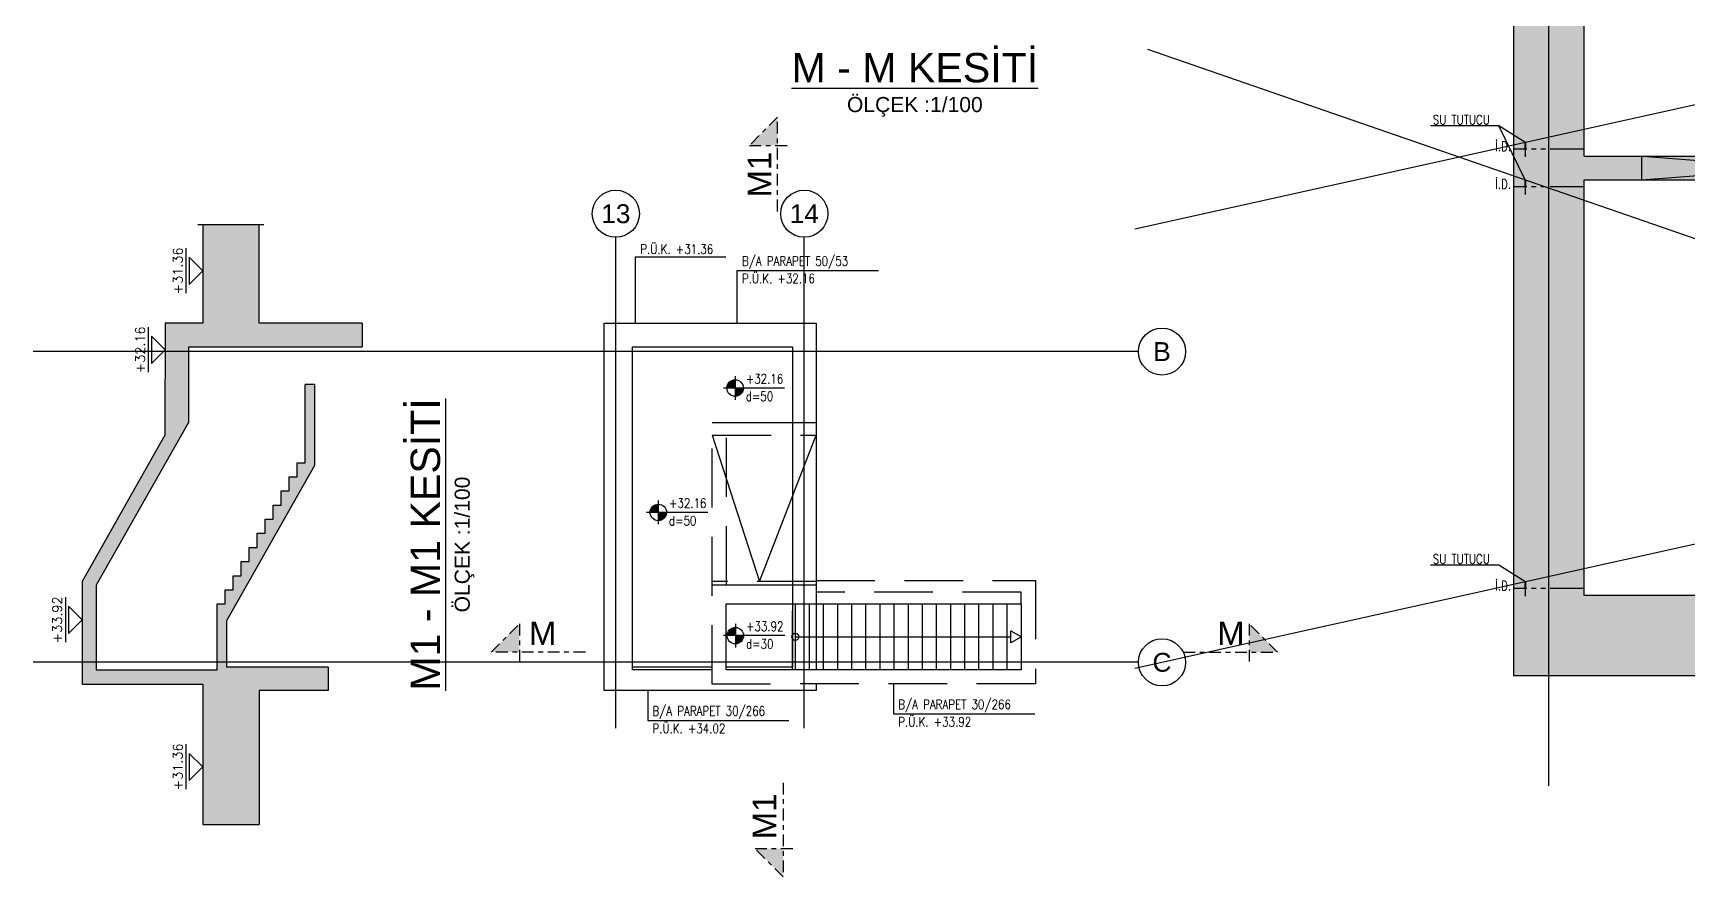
# Model space of a CAD drawing. Header units: millimetres. Extents: x 400392 to 401374, y 4543900 to 4544115.
# Drawn here: x 401303.78 to 401338.93, y 4543973.44 to 4543991.36 of the extents above; entities that cross this region are included whole.
import ezdxf
from ezdxf.enums import TextEntityAlignment as Align

# ---------------------------------------------------------------- set-up
doc = ezdxf.new("R2010")
doc.units = ezdxf.units.MM
for name, pattern in [('ACAD_ISO05W100', [33, 24, -3, 0, -3, 0, -3]), ('AKS', [3, 2.5, -0.25, 0, -0.25]), ('CENTER', [2, 1.25, -0.25, 0.25, -0.25]), ('CONTINU', [0]), ('HIDDEN', [0.375, 0.25, -0.125])]:
    doc.linetypes.add(name, pattern=pattern)
for name, color, linetype in [('aks prota', 2, 'AKS'), ('caks prota', 4, 'Continuous'), ('görünüş prota', 4, 'Continuous'), ('inşaat derzi prota', 11, 'Continuous'), ('kesit prota', 1, 'Continuous'), ('kesit tarama prota', 252, 'Continuous'), ('kiris prota', 6, 'Continuous'), ('kot prota', 4, 'Continuous'), ('merdiven prota', 2, 'Continuous'), ('metraj prota', 2, 'Continuous'), ('not prota', 2, 'Continuous'), ('not yazısı prota', 6, 'Continuous'), ('not çizgisi prota', 4, 'Continuous'), ('perde prota', 1, 'Continuous'), ('PRT-CST-rc_level', 6, 'Continuous'), ('PRT-CST-rc_levermark', 4, 'Continuous'), ('PRT-MI-ad_dim', 8, 'Continuous'), ('skesit prota', 7, 'Continuous'), ('st-s_level (kot)', 6, 'Continuous'), ('st-s_levelmark (kot işareti)', 4, 'Continuous'), ('st_s_su tutucu', 2, 'Continuous'), ('st_s_ölçü', 4, 'Continuous'), ('t35 prota', 3, 'Continuous'), ('taks prota', 7, 'Continuous'), ('tkesit prota', 7, 'Continuous'), ('tnot prota', 4, 'Continuous'), ('tplan prota', 7, 'Continuous')]:
    doc.layers.add(name, color=color, linetype=linetype)
doc.styles.add('Arial', font='Arial.ttf')
doc.styles.add('OLCU', font='romanstw.shx')
doc.styles.add('TAKS', font='Arial Unicode.ttf')
doc.styles.add('TNOT', font='romanstw.shx', dxfattribs={"width": 0.8, "height": 250})
doc.styles.add('TSIMPLEX', font='romanstw.shx')
doc.dimstyles.new('1-50', dxfattribs={"dimtxt": 10, "dimasz": 4, "dimexe": 4, "dimexo": 8, "dimgap": 4, "dimtad": 1, "dimdec": 1, "dimrnd": 0.05, "dimzin": 9, "dimdsep": 46, "dimtxsty": 'OLCU', "dimblk1": 'OBLIQUE', "dimblk2": 'OBLIQUE', "dimsah": 1, "dimcen": 2, "dimdle": 4, "dimclrd": 4, "dimclre": 4, "dimclrt": 3, "dimadec": 1, "dimazin": 0, "dimtfac": 1, "dimtdec": 1, "dimtix": 1, "dimtmove": 2, "dimatfit": 3, "dimldrblk": 'OBLIQUE', "dimfxl": 1, "dimtvp": 1, "dimtolj": 1, "dimtzin": 1, "dimarcsym": 0})

# ---------------------------------------------------------------- blocks, each defined once
blk = doc.blocks.new('_Oblique')
at = {"layer": 'st_s_ölçü', "lineweight": -2}
blk.add_line((-0.5, -0.5), (0.5, 0.5), dxfattribs=at)
blk = doc.blocks.new('D')
at = {"layer": 'st_s_su tutucu', "linetype": 'CONTINU', "ltscale": 0.2}
for p, q in [((-39987.83090962706, 52508.18991963421), (-39992.63090966878, 52508.18991966914)), ((-39992.63090966878, 52508.18991966914), (-39992.63090980848, 52507.38991968935)), ((-39992.63090980848, 52507.38991968935), (-39990.63090962501, 52506.05655179494)), ((-39990.63090962501, 52506.05655179494), (-39990.6309096902, 52498.50671976196)), ((-39989.83090974534, 52506.05655187643), (-39987.83090964103, 52507.38991968935)), ((-39989.83090955907, 52498.50671965136), (-39989.83090974534, 52506.05655187643)), ((-39987.83090964103, 52507.38991968935), (-39987.83090962706, 52508.18991963421)), ((-39992.63090980848, 52448.98991960261), (-39990.63090962501, 52450.32328749701)), ((-39992.63090966878, 52448.18991962282), (-39992.63090980848, 52448.98991960261)), ((-39987.83090962706, 52448.18991965774), (-39992.63090966878, 52448.18991962282)), ((-39990.63090992199, 52478.65671955824), (-39991.93117670823, 52478.6567195757)), ((-39991.93117670823, 52478.6567195757), (-39991.93117659182, 52477.72311959402)), ((-39991.93117659182, 52477.72311959402), (-39990.63090987367, 52477.72311951835)), ((-39990.6309096902, 52498.50671976196), (-39991.53117650332, 52498.50671977942)), ((-39991.53117650332, 52498.50671977942), (-39991.53117639622, 52497.87311976865)), ((-39991.53117639622, 52497.87311976865), (-39990.63090970417, 52497.87311978029)), ((-39990.63090980196, 52488.50671968629), (-39991.53117661508, 52488.50671963972)), ((-39991.53117661508, 52488.50671963972), (-39991.53117662905, 52487.87311965806)), ((-39991.53117662905, 52487.87311965806), (-39990.630909937, 52487.87311964059)), ((-39991.53117661508, 52467.87311965223), (-39991.53117662905, 52468.5067196339)), ((-39991.53117662905, 52468.5067196339), (-39990.630909937, 52468.50671965136)), ((-39990.63090980196, 52467.87311960567), (-39991.53117661508, 52467.87311965223)), ((-39991.53117650332, 52457.87311951254), (-39991.53117639622, 52458.50671952331)), ((-39991.53117639622, 52458.50671952331), (-39990.63090970417, 52458.50671951166)), ((-39990.6309096902, 52457.87311953), (-39991.53117650332, 52457.87311951254)), ((-39990.63090970417, 52497.87311978029), (-39990.63090980196, 52488.50671968629)), ((-39990.630909937, 52487.87311964059), (-39990.63090992199, 52478.65671955824)), ((-39990.630909937, 52468.50671965136), (-39990.63090992199, 52477.72311973372)), ((-39990.63090970417, 52458.50671951166), (-39990.63090980196, 52467.87311960567)), ((-39990.63090962501, 52450.32328749701), (-39990.6309096902, 52457.87311953)), ((-39988.9306429881, 52498.50671966883), (-39989.83090955907, 52498.50671965136)), ((-39989.83090992229, 52488.50671961062), (-39989.83090981984, 52497.87311973373)), ((-39989.83090981984, 52497.87311973373), (-39988.93064300207, 52497.87311962313)), ((-39988.93064335132, 52488.50671965136), (-39989.83090992229, 52488.50671961062)), ((-39989.83091007002, 52478.65671960481), (-39989.8309099316, 52487.87311978029)), ((-39989.8309099316, 52487.87311978029), (-39988.93064311383, 52487.87311964059)), ((-39988.53064343977, 52478.65671965137), (-39989.83091007002, 52478.65671960481)), ((-39989.83090998934, 52477.72311965805), (-39988.53064344908, 52477.72311964058)), ((-39989.83091007002, 52477.72311968715), (-39989.8309099316, 52468.50671951166)), ((-39989.8309099316, 52468.50671951166), (-39988.93064311383, 52468.50671965136)), ((-39988.93064335132, 52467.87311964059), (-39989.83090992229, 52467.87311968134)), ((-39989.83090992229, 52467.87311968134), (-39989.83090981984, 52458.50671955823)), ((-39989.83090981984, 52458.50671955823), (-39988.93064300207, 52458.50671966883)), ((-39988.9306429881, 52457.87311962313), (-39989.83090955907, 52457.87311964059)), ((-39989.83090955907, 52457.87311964059), (-39989.83090974534, 52450.32328741552)), ((-39989.83090974534, 52450.32328741552), (-39987.83090964103, 52448.98991960261)), ((-39988.93064300207, 52497.87311962313), (-39988.9306429881, 52498.50671966883)), ((-39988.93064311383, 52487.87311964059), (-39988.93064335132, 52488.50671965136)), ((-39988.93064311383, 52468.50671965136), (-39988.93064335132, 52467.87311964059)), ((-39988.93064300207, 52458.50671966883), (-39988.9306429881, 52457.87311962313)), ((-39988.53064344908, 52477.72311964058), (-39988.53064343977, 52478.65671965137)), ((-39987.83090964103, 52448.98991960261), (-39987.83090962706, 52448.18991965774))]:
    blk.add_line(p, q, dxfattribs=at)
blk = doc.blocks.new('PLAN_KOT')
at = {"layer": 'st-s_levelmark (kot işareti)'}
h = blk.add_hatch(color=256, dxfattribs=at)
h.paths.add_polyline_path([(0, 17.5, 0.4142135623730951), (-17.5, 0), (0, 0)])
h.paths.add_polyline_path([(17.5, 0), (0, 0), (0, -17.5, 0.4142135623730951)])
for p, q in [((105, 0), (-25, 0)), ((0, 25), (0, -25))]:
    blk.add_line(p, q, dxfattribs=at)
blk.add_circle((0, 0), 17.5, dxfattribs=at)
at = {"layer": 'st-s_level (kot)', "color": 6, "style": 'OLCU', "width": 0.8}
for tag, p in [('KOT', (22.6700442370493, 9.780006943954504)), ('DÖŞEME_KALINLIĞI', (22.6700442370493, -27.62999305603444))]:
    blk.add_attdef(tag, p, '', height=20, dxfattribs=at)
blk = doc.blocks.new('*U58')
at = {"layer": 'metraj prota', "color": 4}
blk.add_lwpolyline([(-479.9999999999727, 9.991544791132933e-06), (-457.4999999999727, 12.99039104831097), (-457.4999999999727, -12.9903710652223)], close=True, dxfattribs=at)
blk.add_lwpolyline([(0, 0), (-457.4999999999727, 8.208835327057154e-06)], dxfattribs=at)
blk.add_circle((0, -7.319449650822207e-07), 7.5, dxfattribs=at)
blk = doc.blocks.new('KOTK5')
at = {"layer": 'PRT-CST-rc_levermark'}
blk.add_line((216.6666666667443, 160), (-213.3333333332557, 160), dxfattribs=at)
blk.add_lwpolyline([(130, 130), (-130, 130), (0, 0)], close=True, dxfattribs=at)
at = {"layer": 'PRT-CST-rc_level', "style": 'OLCU'}
blk.add_attdef('000.00', text='', height=90, dxfattribs=at).set_placement((0, 193.1381784435362), align=Align.CENTER)
blk = doc.blocks.new('M-M Kesiti')
at = {"layer": 'kesit tarama prota'}
h = blk.add_hatch(color=256, dxfattribs=at)
h.dxf.hatch_style = 1
h.paths.add_polyline_path([(401537.1076833506, 4543985.334021687), (401537.7076833505, 4543985.934021686), (401537.7076833505, 4543985.334021687)])
h = blk.add_hatch(color=256, dxfattribs=at)
h.dxf.hatch_style = 1
h.paths.add_polyline_path([(401526.6974507761, 4543983.653877294), (401525.4974507762, 4543983.653877294), (401525.4974507762, 4543981.555981654), (401524.6979653699, 4543981.555981654), (401524.6955169926, 4543979.178264482), (401522.9374507761, 4543976.075794688), (401522.9374507761, 4543973.895462658), (401525.4974507762, 4543973.895462658), (401525.4974507762, 4543970.911990047), (401526.6974507761, 4543970.911990047), (401526.6974507761, 4543973.755981654), (401528.159356948, 4543973.755981654), (401528.159356948, 4543974.255981654), (401526.0067438796, 4543974.255981654), (401526.0067438796, 4543975.243212503), (401527.8769335347, 4543978.543212503), (401527.8769335347, 4543980.255981654), (401527.6769335348, 4543980.255981654), (401527.6769335348, 4543978.595945148), (401527.5069162934, 4543978.595945148), (401527.5069162934, 4543978.295945148), (401527.336899052, 4543978.295945148), (401527.336899052, 4543977.995945147), (401527.1668818106, 4543977.995945147), (401527.1668818106, 4543977.695945147), (401526.9968645693, 4543977.695945147), (401526.9968645693, 4543977.395945148), (401526.8268473279, 4543977.395945148), (401526.8268473279, 4543977.095945148), (401526.6568300865, 4543977.095945148), (401526.6568300865, 4543976.795945148), (401526.4868128451, 4543976.795945148), (401526.4868128451, 4543976.495945147), (401526.3167956037, 4543976.495945147), (401526.3167956037, 4543976.195945147), (401526.1467783623, 4543976.195945147), (401526.1467783623, 4543975.895945148), (401525.976761121, 4543975.895945148), (401525.976761121, 4543975.595945148), (401525.8067438796, 4543975.595945148), (401525.8067438796, 4543974.195945147), (401523.2374507762, 4543974.195945147), (401523.2374507762, 4543975.996702701), (401525.1957997588, 4543979.45261267), (401525.1974507761, 4543981.055981654), (401528.8863641394, 4543981.055981654), (401528.8863641394, 4543981.555981654), (401526.6974507761, 4543981.555981654)])
h = blk.add_hatch(color=256, dxfattribs=at)
h.dxf.hatch_style = 1
h.paths.add_polyline_path([(401532.2254310062, 4543975.172743496), (401531.6254310062, 4543974.572743495), (401532.2254310062, 4543974.572743495)])
h = blk.add_hatch(color=256, dxfattribs=at)
h.dxf.hatch_style = 1
h.paths.add_polyline_path([(401547.7223381527, 4543975.172743496), (401548.3223381527, 4543974.572743495), (401547.7223381527, 4543974.572743495)])
h = blk.add_hatch(color=256, dxfattribs=at)
h.dxf.hatch_style = 1
h.paths.add_polyline_path([(401537.227876045, 4543970.398526284), (401537.8278760451, 4543969.798526284), (401537.8278760451, 4543970.398526284)])
at = {"layer": 'aks prota', "ltscale": 10}
for p, q in [((401534.2711420023, 4543972.96012002), (401534.2711420023, 4543983.384035494)), ((401538.2738685723, 4543972.96012002), (401538.2738685723, 4543983.384035494)), ((401545.3701175018, 4543980.955981654), (401521.8956308141, 4543980.955981654)), ((401545.3701175018, 4543974.355981654), (401521.8956308141, 4543974.355981654))]:
    blk.add_line(p, q, dxfattribs=at)
at = {"layer": 'caks prota', "ltscale": 0.05}
for centre in [(401534.2711430859, 4543983.884035494), (401538.2738685723, 4543983.884035494), (401545.8701175018, 4543980.955981654), (401545.8701175018, 4543974.355981654)]:
    blk.add_circle(centre, 0.5, dxfattribs=at)
at = {"layer": 'görünüş prota', "color": 4}
blk.add_lwpolyline([(401536.3191472741, 4543979.17825987), (401537.3215058107, 4543976.075794688), (401538.5238643516, 4543979.178261704)], dxfattribs=at)
at = {"layer": 'kesit prota'}
blk.add_line((401527.8769335347, 4543980.255981654), (401527.6769335348, 4543980.255981654), dxfattribs=at)
at = {"layer": 'kesit prota', "color": 1}
for points in [[(401525.4974507762, 4543983.653877294), (401525.4974507762, 4543981.555981654), (401524.6979653699, 4543981.555981654), (401524.6955169926, 4543979.178264482), (401522.9374507761, 4543976.075794688), (401522.9374507761, 4543973.895462658), (401525.4974507762, 4543973.895462658), (401525.4974507762, 4543970.911990047)], [(401528.8863641394, 4543981.555981654), (401526.6974507761, 4543981.555981654), (401526.6974507761, 4543983.653877294)], [(401525.1974507761, 4543981.055981654), (401528.8863641394, 4543981.055981654)], [(401528.159356948, 4543974.255981654), (401526.0067438796, 4543974.255981654)], [(401528.159356948, 4543973.755981654), (401526.6974507761, 4543973.755981654), (401526.6974507761, 4543970.911990047)]]:
    blk.add_lwpolyline(points, dxfattribs=at)
at = {"layer": 'kesit prota'}
for points in [[(401525.1974507761, 4543981.055981654), (401525.1957997588, 4543979.45261267), (401523.2374507762, 4543975.996702701), (401523.2374507762, 4543974.195945147), (401525.8067438796, 4543974.195945147), (401525.8067438796, 4543975.595945148), (401525.976761121, 4543975.595945148), (401525.976761121, 4543975.895945148), (401526.1467783623, 4543975.895945148), (401526.1467783623, 4543976.195945147), (401526.3167956037, 4543976.195945147), (401526.3167956037, 4543976.495945147), (401526.4868128451, 4543976.495945147), (401526.4868128451, 4543976.795945148), (401526.6568300865, 4543976.795945148), (401526.6568300865, 4543977.095945148), (401526.8268473279, 4543977.095945148), (401526.8268473279, 4543977.395945148), (401526.9968645693, 4543977.395945148), (401526.9968645693, 4543977.695945147), (401527.1668818106, 4543977.695945147), (401527.1668818106, 4543977.995945147), (401527.336899052, 4543977.995945147), (401527.336899052, 4543978.295945148), (401527.5069162934, 4543978.295945148), (401527.5069162934, 4543978.595945148), (401527.6769335348, 4543978.595945148), (401527.6769335348, 4543980.255981654)], [(401526.0067438796, 4543974.255981654), (401526.0067438796, 4543975.243212503), (401527.8769335347, 4543978.543212503), (401527.8769335347, 4543980.255981654)]]:
    blk.add_lwpolyline(points, dxfattribs=at)
at = {"layer": 'kiris prota'}
for p, q in [((401536.319143057, 4543979.45261267), (401538.5238638805, 4543979.45261267)), ((401538.5238685723, 4543975.996702701), (401536.3191961788, 4543975.996702701))]:
    blk.add_line(p, q, dxfattribs=at)
at = {"layer": 'kiris prota', "linetype": 'HIDDEN', "ltscale": 5}
for p, q in [((401536.3192284777, 4543973.895462658), (401536.319143057, 4543979.452608665)), ((401538.5238638805, 4543979.45261267), (401538.5238729054, 4543974.195981654)), ((401536.319147274, 4543979.17826492), (401538.5238685723, 4543979.178261704)), ((401536.6192244485, 4543975.996702701), (401536.6191467196, 4543979.178264482)), ((401538.0238643019, 4543979.178262433), (401538.0238728429, 4543975.996702701)), ((401538.5238685723, 4543976.075794688), (401536.3191949631, 4543976.075794688)), ((401538.0238685723, 4543974.195981654), (401538.0238685723, 4543976.095981654)), ((401538.5238685723, 4543976.095981654), (401543.1838553231, 4543976.095981654)), ((401543.1838553231, 4543976.095981654), (401543.1838685723, 4543973.896235679)), ((401543.1838685723, 4543973.896235679), (401536.3192284777, 4543973.895462658))]:
    blk.add_line(p, q, dxfattribs=at)
for points in [[(401538.5238685723, 4543973.895710921), (401538.5238685723, 4543973.755998109), (401534.0238685723, 4543973.755965199), (401534.0238685723, 4543981.555981654), (401538.5238685723, 4543981.555981654), (401538.5238685723, 4543974.195981654)], [(401542.8818685036, 4543975.595981654), (401542.8818685036, 4543975.845981654), (401538.5238700726, 4543975.845974172), (401538.5238705018, 4543975.595981654)]]:
    blk.add_lwpolyline(points, dxfattribs=at)
at = {"layer": 'kiris prota'}
for points in [[(401534.6238686526, 4543974.196181902), (401534.6238685724, 4543981.055981654), (401538.0238685723, 4543981.055981654), (401538.0238685723, 4543979.45261267)], [(401536.3192234002, 4543974.195781405), (401534.6238681081, 4543974.196181903)]]:
    blk.add_lwpolyline(points, dxfattribs=at)
blk.add_lwpolyline([(401536.6174800004, 4543975.595981654), (401542.8818685036, 4543975.595981654), (401542.8817303807, 4543974.195981654), (401536.617477439, 4543974.195981654)], close=True, dxfattribs=at)
at = {"layer": 'merdiven prota', "linetype": 'HIDDEN', "ltscale": 10}
for p, q in [((401538.0838685731, 4543974.194232672), (401538.0838685731, 4543975.598821561)), ((401538.383868573, 4543974.194566005), (401538.383868573, 4543975.598821561)), ((401538.683868573, 4543974.194899338), (401538.683868573, 4543975.598821561)), ((401538.983868573, 4543974.195232672), (401538.983868573, 4543975.598821561)), ((401539.283868573, 4543974.195566005), (401539.283868573, 4543975.598821561)), ((401539.5838685731, 4543974.193821561), (401539.5838685731, 4543975.598821561)), ((401539.883868573, 4543974.193821561), (401539.883868573, 4543975.598821561)), ((401540.183868573, 4543974.196566005), (401540.183868573, 4543975.598821561)), ((401540.483868573, 4543974.193821561), (401540.483868573, 4543975.598821561)), ((401540.783868573, 4543974.193821561), (401540.783868573, 4543975.598821561)), ((401541.0838685731, 4543974.197566005), (401541.0838685731, 4543975.598821561)), ((401541.383868573, 4543974.197899339), (401541.383868573, 4543975.598821561)), ((401541.683868573, 4543974.193821561), (401541.683868573, 4543975.598821561)), ((401541.983868573, 4543974.198566005), (401541.983868573, 4543975.598821561)), ((401542.283868573, 4543974.19927611), (401542.283868573, 4543975.599531665)), ((401542.5838685731, 4543974.198497931), (401542.5838685731, 4543975.598753487)), ((401542.883868573, 4543974.199471812), (401542.883868573, 4543975.599727368))]:
    blk.add_line(p, q, dxfattribs=at)
for points in [[(401525.3974507762, 4543983.653877294), (401526.7974507762, 4543983.653877294)], [(401528.8863641394, 4543981.555981654), (401528.8863641394, 4543981.055981654)], [(401528.159356948, 4543974.255981654), (401528.159356948, 4543973.755981654)], [(401525.4974507762, 4543970.911990047), (401526.6974507761, 4543970.911990047)]]:
    blk.add_lwpolyline(points, dxfattribs=at)
at = {"layer": 'not prota', "ltscale": 0.1}
for points in [[(401534.6902029758, 4543981.555981654), (401534.6902029758, 4543982.968675195), (401536.6084037769, 4543982.968675195)], [(401536.849626492, 4543981.555981654), (401536.849626492, 4543982.677868755), (401539.849626492, 4543982.677868755)], [(401534.9479011967, 4543973.755981654), (401534.9479011967, 4543973.122626267), (401537.9479011967, 4543973.122626267)], [(401540.1689874921, 4543973.895896176), (401540.1689874921, 4543973.262540789), (401543.1689874921, 4543973.262540789)]]:
    blk.add_lwpolyline(points, dxfattribs=at)
at = {"layer": 'perde prota'}
for points in [[(401538.5238685723, 4543973.895710921), (401538.5238685723, 4543973.755981654), (401534.0238685723, 4543973.755981654), (401534.0238685723, 4543981.555981654), (401538.5238685723, 4543981.555981654), (401538.5238685723, 4543974.195981654)], [(401536.3192229359, 4543974.255981654), (401534.6238685724, 4543974.255981654), (401534.6238685724, 4543981.055981654), (401538.0238685723, 4543981.055981654), (401538.0238685723, 4543974.255981654), (401536.6174775488, 4543974.255981654)]]:
    blk.add_lwpolyline(points, dxfattribs=at)
at = {"layer": 'skesit prota', "linetype": 'CENTER', "ltscale": 0.2}
for p, q in [((401537.7076833505, 4543985.934021686), (401537.1076833506, 4543985.334021687)), ((401537.1076833506, 4543985.334021687), (401538.0076833506, 4543985.334021687)), ((401531.6254310062, 4543974.572743495), (401532.2254310062, 4543975.172743496)), ((401532.2254310062, 4543975.172743496), (401532.2254310062, 4543974.272743495)), ((401547.7223381527, 4543975.172743496), (401547.7223381527, 4543974.272743495)), ((401548.3223381527, 4543974.572743495), (401547.7223381527, 4543975.172743496)), ((401537.227876045, 4543970.398526284), (401538.1278760451, 4543970.398526284)), ((401537.8278760451, 4543969.798526284), (401537.227876045, 4543970.398526284))]:
    blk.add_line(p, q, dxfattribs=at)
for points in [[(401537.7076833505, 4543983.934021686), (401537.7076833505, 4543985.934021686)], [(401533.6254310062, 4543974.572743495), (401531.6254310062, 4543974.572743495)], [(401546.3223381527, 4543974.572743495), (401548.3223381527, 4543974.572743495)], [(401537.8278760451, 4543971.798526284), (401537.8278760451, 4543969.798526284)]]:
    blk.add_lwpolyline(points, dxfattribs=at)
at = {"layer": 'kot prota', "linetype": 'CONTINU', "ltscale": 0.1, "xscale": 0.002222222222222222, "yscale": 0.002222222222222222, "zscale": 0.002222222222222222, "rotation": 90}
for p, values in [((401525.4974507762, 4543982.669065646), {'000.00': '+31.36'}), ((401524.6973187642, 4543980.992173119), {'000.00': '+32.16'}), ((401522.9374507761, 4543975.257340082), {'000.00': '+33.92'}), ((401525.4974507762, 4543972.13398585), {'000.00': '+31.36'})]:
    blk.add_blockref('KOTK5', p, dxfattribs=at).add_auto_attribs(values)
at = {"layer": 'PRT-MI-ad_dim', "xscale": 0.01, "yscale": 0.01, "zscale": 0.01, "rotation": 180.0000008332728}
blk.add_blockref('*U58', (401538.0838685731, 4543974.896527116), dxfattribs=at)
at = {"layer": 'st-s_level (kot)', "linetype": 'CONTINU', "ltscale": 0.1, "xscale": 0.01, "yscale": 0.01, "zscale": 0.01}
for p, values in [((401536.8051262111, 4543980.180882739), {'KOT': '+32.16', 'DÖŞEME_KALINLIĞI': 'd=50'}), ((401535.1736016027, 4543977.53957107), {'KOT': '+32.16', 'DÖŞEME_KALINLIĞI': 'd=50'}), ((401536.8101482068, 4543974.922810453), {'KOT': '+33.92', 'DÖŞEME_KALINLIĞI': 'd=30'})]:
    blk.add_blockref('PLAN_KOT', p, dxfattribs=at).add_auto_attribs(values)
at = {"layer": 't35 prota', "style": 'Arial'}
blk.add_text('ÖLÇEK :1/100', height=0.32, dxfattribs=at).set_placement((401540.621317403, 4543986.188129904), align=Align.MIDDLE)
blk.add_text('ÖLÇEK :1/100', height=0.32, rotation=90, dxfattribs=at).set_placement((401531.0234574232, 4543976.858144383), align=Align.MIDDLE)
at = {"layer": 'taks prota', "style": 'TAKS'}
for s, p in [('13', (401534.2711430859, 4543983.884035494)), ('14', (401538.2738685723, 4543983.884035494)), ('B', (401545.8701175018, 4543980.955981654)), ('C', (401545.8701175018, 4543974.355981654))]:
    blk.add_text(s, height=0.4, dxfattribs=at).set_placement(p, align=Align.MIDDLE_CENTER)
at = {"layer": 'tkesit prota', "style": 'Arial'}
for p in [(401537.5734514087, 4543984.228674266), (401537.6778760451, 4543970.598526284)]:
    blk.add_text('M1', height=0.5, rotation=90, dxfattribs=at).set_placement(p)
for p in [(401532.4254310062, 4543974.722743495), (401547.0424609358, 4543974.722743495)]:
    blk.add_text('M', height=0.5, dxfattribs=at).set_placement(p)
at = {"layer": 'tnot prota', "style": 'TNOT', "width": 0.8}
for s, p in [('P.Ü.K. +31.36', (401534.7902029757, 4543983.132718098)), ('B/A PARAPET 50/53', (401536.949626492, 4543982.877868755)), ('P.Ü.K. +32.16', (401536.949626492, 4543982.506440183)), ('B/A PARAPET 30/266', (401535.0479011966, 4543973.322626267)), ('B/A PARAPET 30/266', (401540.2689874921, 4543973.46254079)), ('P.Ü.K. +34.02', (401535.0479011966, 4543972.951197696)), ('P.Ü.K. +33.92', (401540.2689874921, 4543973.091112218))]:
    blk.add_text(s, height=0.2, dxfattribs=at).set_placement(p, align=Align.MIDDLE_LEFT)
at = {"layer": 'tplan prota', "style": 'Arial'}
blk.add_text('%%UM - M KESİTİ', height=0.625, dxfattribs=at).set_placement((401540.621317403, 4543987.063129904), align=Align.MIDDLE)
blk.add_text('%%UM1 - M1 KESİTİ', height=0.625, rotation=90, dxfattribs=at).set_placement((401530.1484574232, 4543976.858144383), align=Align.MIDDLE)
blk = doc.blocks.new('O-O Kesiti')
at = {"layer": 'kesit tarama prota'}
h = blk.add_hatch(color=256, dxfattribs=at)
h.dxf.hatch_style = 1
h.paths.add_polyline_path([(401374.6828600634, 4543972.225856771), (401374.6828600634, 4543997.015856771), (401373.4828600634, 4543997.015856771), (401373.4828600634, 4543998.925856771), (401373.1828600634, 4543998.925856771), (401373.1828600634, 4543983.25585677), (401364.6328600635, 4543983.25585677), (401364.6328600635, 4543989.21585677), (401369.1328593427, 4543989.21585677), (401369.1328593427, 4543989.71585677), (401364.6328600635, 4543989.71585677), (401364.6328600635, 4543995.815856771), (401369.1328600635, 4543995.815856771), (401369.1328600635, 4543998.925856771), (401368.8328601068, 4543998.925856771), (401368.8328601068, 4543997.015856771), (401363.6328600635, 4543997.015856771), (401363.6328600635, 4543997.54585677), (401361.6509334917, 4543997.54585677), (401360.715639374, 4543997.015856771), (401346.7828600634, 4543997.015856771), (401346.7828600634, 4543972.225856771)])
h.paths.add_polyline_path([(401359.4985292317, 4543973.925856771), (401361.2455880552, 4543974.91585677), (401363.3328600635, 4543974.91585677), (401363.3328600635, 4543975.11585677), (401360.8928600635, 4543975.11585677), (401360.8928600635, 4543974.945856771), (401360.5928600635, 4543974.945856771), (401360.5928600635, 4543974.775856771), (401360.2928600634, 4543974.775856771), (401360.2928600634, 4543974.605856771), (401359.9928600635, 4543974.605856771), (401359.9928600635, 4543974.435856771), (401359.6928600635, 4543974.435856771), (401359.6928600635, 4543974.265856771), (401359.3928600635, 4543974.265856771), (401359.3928600635, 4543974.095856771), (401359.0928600635, 4543974.095856771), (401359.0928600635, 4543973.925856771), (401357.3328600635, 4543973.925856771), (401357.3328600635, 4543976.445856771), (401358.8455880553, 4543976.445856771), (401361.8455880553, 4543978.145856771), (401363.3328600635, 4543978.145856771), (401363.3328600635, 4543978.345856771), (401361.4928600635, 4543978.345856771), (401361.4928600635, 4543978.175856771), (401361.1928600635, 4543978.175856771), (401361.1928600635, 4543978.00585677), (401360.8928600635, 4543978.00585677), (401360.8928600635, 4543977.83585677), (401360.5928600635, 4543977.83585677), (401360.5928600635, 4543977.66585677), (401360.2928600634, 4543977.66585677), (401360.2928600634, 4543977.49585677), (401359.9928600635, 4543977.49585677), (401359.9928600635, 4543977.32585677), (401359.6928600635, 4543977.32585677), (401359.6928600635, 4543977.15585677), (401359.3928600635, 4543977.15585677), (401359.3928600635, 4543976.985856771), (401359.0928600635, 4543976.985856771), (401359.0928600635, 4543976.815856771), (401358.7928600634, 4543976.815856771), (401358.7928600634, 4543976.645856771), (401357.3328600635, 4543976.645856771), (401357.3328600635, 4543979.675856771), (401358.8455880553, 4543979.675856771), (401361.8455880553, 4543981.37585677), (401363.3328600635, 4543981.37585677), (401363.3328600635, 4543981.57585677), (401361.4928600635, 4543981.57585677), (401361.4928600635, 4543981.40585677), (401361.1928600635, 4543981.40585677), (401361.1928600635, 4543981.235856771), (401360.8928600635, 4543981.235856771), (401360.8928600635, 4543981.065856771), (401360.5928600635, 4543981.065856771), (401360.5928600635, 4543980.895856771), (401360.2928600634, 4543980.895856771), (401360.2928600634, 4543980.725856771), (401359.9928600635, 4543980.725856771), (401359.9928600635, 4543980.555856771), (401359.6928600635, 4543980.555856771), (401359.6928600635, 4543980.385856771), (401359.3928600635, 4543980.385856771), (401359.3928600635, 4543980.21585677), (401359.0928600635, 4543980.21585677), (401359.0928600635, 4543980.04585677), (401358.7928600634, 4543980.04585677), (401358.7928600634, 4543979.87585677), (401357.3328600635, 4543979.87585677), (401357.3328600635, 4543983.055856771), (401358.8102939375, 4543983.055856771), (401361.8455880553, 4543984.775856771), (401363.3328600635, 4543984.775856771), (401363.3328600635, 4543984.975856771), (401361.4928600635, 4543984.975856771), (401361.4928600635, 4543984.805856771), (401361.1928600635, 4543984.805856771), (401361.1928600635, 4543984.635856771), (401360.8928600635, 4543984.635856771), (401360.8928600635, 4543984.46585677), (401360.5928600635, 4543984.46585677), (401360.5928600635, 4543984.29585677), (401360.2928600634, 4543984.29585677), (401360.2928600634, 4543984.12585677), (401359.9928600635, 4543984.12585677), (401359.9928600635, 4543983.95585677), (401359.6928600635, 4543983.95585677), (401359.6928600635, 4543983.78585677), (401359.3928600635, 4543983.78585677), (401359.3928600635, 4543983.61585677), (401359.0928600635, 4543983.61585677), (401359.0928600635, 4543983.445856771), (401358.7928600634, 4543983.445856771), (401358.7928600634, 4543983.25585677), (401357.3328600635, 4543983.25585677), (401357.3328600635, 4543986.305856771), (401358.8455880553, 4543986.305856771), (401361.8455880553, 4543988.00585677), (401363.3328600635, 4543988.00585677), (401363.3328600635, 4543988.20585677), (401361.4928600635, 4543988.20585677), (401361.4928600635, 4543988.03585677), (401361.1928600635, 4543988.03585677), (401361.1928600635, 4543987.86585677), (401360.8928600635, 4543987.86585677), (401360.8928600635, 4543987.695856771), (401360.5928600635, 4543987.695856771), (401360.5928600635, 4543987.525856771), (401360.2928600634, 4543987.525856771), (401360.2928600634, 4543987.355856771), (401359.9928600635, 4543987.355856771), (401359.9928600635, 4543987.185856771), (401359.6928600635, 4543987.185856771), (401359.6928600635, 4543987.015856771), (401359.3928600635, 4543987.015856771), (401359.3928600635, 4543986.845856771), (401359.0928600635, 4543986.845856771), (401359.0928600635, 4543986.675856771), (401358.7928600634, 4543986.675856771), (401358.7928600634, 4543986.50585677), (401357.3328600635, 4543986.50585677), (401357.3328600635, 4543989.515856771), (401358.8102939376, 4543989.515856771), (401361.8455880553, 4543991.235856771), (401363.3328600635, 4543991.235856771), (401363.3328600635, 4543991.435856771), (401361.4928600635, 4543991.435856771), (401361.4928600635, 4543991.265856771), (401361.1928600635, 4543991.265856771), (401361.1928600635, 4543991.095856771), (401360.8928600635, 4543991.095856771), (401360.8928600635, 4543990.925856771), (401360.5928600635, 4543990.925856771), (401360.5928600635, 4543990.75585677), (401360.2928600634, 4543990.75585677), (401360.2928600634, 4543990.58585677), (401359.9928600635, 4543990.58585677), (401359.9928600635, 4543990.41585677), (401359.6928600635, 4543990.41585677), (401359.6928600635, 4543990.24585677), (401359.3928600635, 4543990.24585677), (401359.3928600635, 4543990.07585677), (401359.0928600635, 4543990.07585677), (401359.0928600635, 4543989.90585677), (401358.7928600634, 4543989.90585677), (401358.7928600634, 4543989.71585677), (401357.3328600635, 4543989.71585677), (401357.3328600635, 4543992.765856771), (401358.8455880553, 4543992.765856771), (401361.8455880553, 4543994.46585677), (401364.1328600635, 4543994.46585677), (401364.1328600635, 4543994.66585677), (401361.4928600635, 4543994.66585677), (401361.4928600635, 4543994.49585677), (401361.1928600635, 4543994.49585677), (401361.1928600635, 4543994.32585677), (401360.8928600635, 4543994.32585677), (401360.8928600635, 4543994.15585677), (401360.5928600635, 4543994.15585677), (401360.5928600635, 4543993.985856771), (401360.2928600634, 4543993.985856771), (401360.2928600634, 4543993.815856771), (401359.9928600635, 4543993.815856771), (401359.9928600635, 4543993.645856771), (401359.6928600635, 4543993.645856771), (401359.6928600635, 4543993.475856771), (401359.3928600635, 4543993.475856771), (401359.3928600635, 4543993.305856771), (401359.0928600635, 4543993.305856771), (401359.0928600635, 4543993.135856771), (401358.7928600634, 4543993.135856771), (401358.7928600634, 4543992.96585677), (401357.3328600635, 4543992.96585677), (401357.3328600635, 4543995.815856771), (401359.2064960676, 4543995.815856771), (401361.7300254794, 4543997.24585677), (401363.1328600635, 4543997.24585677), (401363.1328600635, 4543995.815856771), (401364.1328600635, 4543995.815856771), (401364.1328600635, 4543973.925856771)], flags=16)
h.paths.add_polyline_path([(401364.6328600635, 4543973.925856771), (401364.6328600635, 4543976.225856771), (401366.6328600635, 4543976.225856771), (401366.6328600635, 4543973.925856771)], flags=16)
h.paths.add_polyline_path([(401366.9328600634, 4543973.925856771), (401366.9328600634, 4543976.225856771), (401367.3328600635, 4543976.225856771), (401367.3328600635, 4543976.62585677), (401364.6328600635, 4543976.62585677), (401364.6328600635, 4543982.75585677), (401373.1828600634, 4543982.75585677), (401373.1828600634, 4543973.925856771)], flags=16)
h.paths.add_polyline_path([(401356.8328600635, 4543973.925856771), (401354.8328600635, 4543973.925856771), (401354.8328600635, 4543976.225856771), (401356.8328600635, 4543976.225856771)], flags=16)
h.paths.add_polyline_path([(401356.8328600635, 4543976.62585677), (401354.1328600635, 4543976.62585677), (401354.1328600635, 4543976.225856771), (401354.5328600634, 4543976.225856771), (401354.5328600634, 4543973.925856771), (401348.2828600634, 4543973.925856771), (401348.2828600634, 4543982.75585677), (401356.8328600635, 4543982.75585677)], flags=16)
h.paths.add_polyline_path([(401356.8328600635, 4543983.25585677), (401348.2828600634, 4543983.25585677), (401348.2828600634, 4543989.21585677), (401356.8328600635, 4543989.21585677)], flags=16)
h.paths.add_polyline_path([(401356.8328600635, 4543989.71585677), (401348.2828600634, 4543989.71585677), (401348.2828600634, 4543995.815856771), (401356.8328600635, 4543995.815856771)], flags=16)
at = {"layer": 'aks prota', "ltscale": 10}
blk.add_line((401347.5328965698, 4543969.887033717), (401347.5328965698, 4544003.117530689), dxfattribs=at)
at = {"layer": 'inşaat derzi prota', "linetype": 'ACAD_ISO05W100', "ltscale": 0.03}
for points in [[(401348.2828602085, 4543983.40585677), (401346.7828602085, 4543983.40585677)], [(401348.2828602085, 4543982.60585677), (401346.7828602085, 4543982.60585677)], [(401348.2828602085, 4543974.07585677), (401346.7828602085, 4543974.07585677)]]:
    blk.add_lwpolyline(points, dxfattribs=at)
at = {"layer": 'kesit prota', "color": 1}
for p, q in [((401348.2828600634, 4543983.25585677), (401348.2828600634, 4543989.21585677)), ((401348.2828600634, 4543983.25585677), (401356.8328600635, 4543983.25585677)), ((401348.2828600634, 4543973.925856771), (401348.2828600634, 4543982.75585677)), ((401348.2828600634, 4543982.75585677), (401356.8328600635, 4543982.75585677)), ((401354.5328600634, 4543973.925856771), (401348.2828600634, 4543973.925856771))]:
    blk.add_line(p, q, dxfattribs=at)
blk.add_lwpolyline([(401364.6328600635, 4543989.71585677), (401364.6328600635, 4543995.815856771), (401369.1328600635, 4543995.815856771), (401369.1328600635, 4543998.925856771), (401368.8328601068, 4543998.925856771), (401368.8328601068, 4543997.015856771), (401363.6328600635, 4543997.015856771), (401363.6328600635, 4543997.54585677), (401361.6509334917, 4543997.54585677), (401360.715639374, 4543997.015856771), (401346.7828600634, 4543997.015856771), (401346.7828600634, 4543972.225856771), (401374.6828600634, 4543972.225856771), (401374.6828600634, 4543997.015856771), (401373.4828600634, 4543997.015856771), (401373.4828600634, 4543998.925856771)], dxfattribs=at)
at = {"layer": 'merdiven prota', "linetype": 'HIDDEN', "ltscale": 10}
blk.add_lwpolyline([(401355.8572402025, 4543983.25585677), (401355.8572402025, 4543982.75585677), (401349.4973190124, 4543983.25585677), (401349.4973190124, 4543982.75585677), (401355.8572402025, 4543983.25585677)], dxfattribs=at)
at = {"layer": 'st_s_ölçü', "xscale": 0.004999999999999998, "yscale": 0.004999999999999998, "zscale": 0.004999999999999998, "rotation": 180}
for p in [(401147.0817056603, 4544245.796806368), (401147.0817056603, 4544244.996806368), (401147.0817056603, 4544236.466806368)]:
    blk.add_blockref('D', p, dxfattribs=at)
at = {"layer": 'not yazısı prota', "ltscale": 0.05, "style": 'TSIMPLEX', "width": 0.8}
for s, p in [('SU TUTUCU', (401345.0667337581, 4543983.933521065)), ('İ.D.', (401346.3955408694, 4543983.367242207)), ('İ.D.', (401346.3955408694, 4543982.567242207)), ('SU TUTUCU', (401345.0667337581, 4543974.603521065)), ('İ.D.', (401346.3955408694, 4543974.037242207))]:
    blk.add_text(s, height=0.2, dxfattribs=at).set_placement(p)
at = {"layer": 'not çizgisi prota'}
for points in [[(401347.020177623, 4543983.554869988), (401346.4687067934, 4543983.905793609), (401345.0183238122, 4543983.905793609)], [(401347.0272686622, 4543982.7560398), (401346.4687067934, 4543983.905793609), (401345.0303238127, 4543983.905793609)], [(401347.020177623, 4543974.224869988), (401346.4687067934, 4543974.575793609), (401345.0183238122, 4543974.575793609)]]:
    blk.add_leader(points, dimstyle='1-50', override={"dimasz": 12, "dimgap": 4, "dimtad": 0}, dxfattribs=at)

msp = doc.modelspace()

# ---------------------------------------------------------------- block references
for name, p in [('O-O Kesiti', (-11.55991385673406, 5.484956209547818)), ('M-M Kesiti', (-218.1136999901501, 3.638086353428662))]:
    msp.add_blockref(name, p)

doc.saveas('drawing.dxf')
